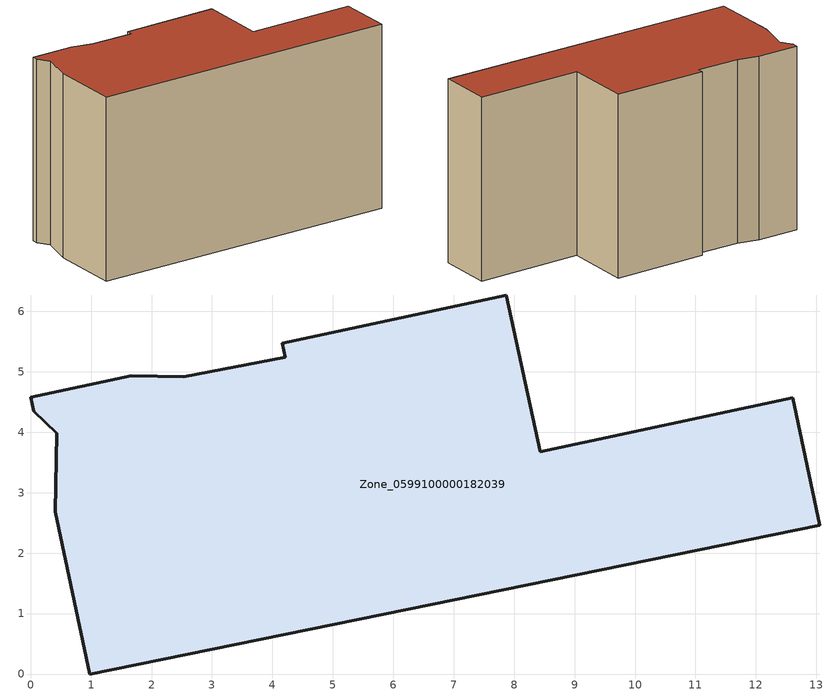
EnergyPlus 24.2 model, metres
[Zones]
Zone_0599100000182039
 floor ground (C_G): 0.43,3.99 0.05,4.34 0,4.58 1.67,4.94 2.53,4.92 4.21,5.24 4.16,5.47 7.87,6.27 8.43,3.68 12.61,4.57 13.06,2.46 0.98,0 0.41,2.69 z0
 wall outside (C_F): 0.98,0 13.06,2.46 12.61,4.57 8.43,3.68 7.87,6.27 4.16,5.47 4.21,5.24 2.53,4.92 1.67,4.94 0,4.58 0.05,4.34 0.43,3.99 0.41,2.69 0.98,0 z0:7.33
 roof outside (C_R): 0.05,4.34 0.43,3.99 0.41,2.69 0.98,0 13.06,2.46 12.61,4.57 8.43,3.68 7.87,6.27 4.16,5.47 4.21,5.24 2.53,4.92 1.67,4.94 0,4.58 z7.33
[BUILDING]
Pand.0599100000182039: North Axis=0; Terrain=City; Loads Convergence Tolerance Value=0.04; Temperature Convergence Tolerance Value=0.4; Solar Distribution=FullExterior; Maximum Number of Warmup Days=25; Minimum Number of Warmup Days=1
[Site:Location]
Rotterdam.The.Hague.AP_ZH_NLD Design_Conditions: Latitude=51.96; Longitude=4.45; Time Zone=1; Elevation=-4.5
[SITE:GROUNDTEMPERATURE:BUILDINGSURFACE]
18, 18, 18, 18, 18, 18, 18, 18, 18, 18, 18, 18
[MATERIAL] Thermal Absorptance=0.9; Solar Absorptance=0.7; Visible Absorptance=0.7
Name | Roughness | Thickness | Conductivity | Density | Specific Heat
G.TI.1946 | MediumSmooth | 0.15 | 1 | 540 | 1210
F.TI.1946 | Rough | 0.3 | 0.857143 | 1920 | 840
R.TI.1946 | MediumRough | 0.2 | 0.1 | 1500 | 1000
[CONSTRUCTION]
C_G: G.TI.1946
C_F: F.TI.1946
C_R: R.TI.1946
[ZONE]
Zone_0599100000182039: Type=1; Multiplier=1; Ceiling Height=Autocalculate; Volume=Autocalculate; Floor Area=autocalculate; Part of Total Floor Area=Yes
[ZONEINFILTRATION:DESIGNFLOWRATE]
Infil_Zone_0599100000182039: Zone or ZoneList or Space or SpaceList=Zone_0599100000182039; Schedule=AlwaysOn; Design Flow Rate Calculation Method=Flow/Area; Flow Rate per Floor Area=0.003; Constant Term Coefficient=1; Temperature Term Coefficient=0; Velocity Term Coefficient=0; Velocity Squared Term Coefficient=0
[HVACTEMPLATE:ZONE:IDEALLOADSAIRSYSTEM]
Zone_0599100000182039: Maximum Heating Supply Air Temperature=50; Minimum Cooling Supply Air Temperature=13; Maximum Heating Supply Air Humidity Ratio=0.0156; Minimum Cooling Supply Air Humidity Ratio=0.0077; Heating Limit=NoLimit; Cooling Limit=NoLimit; Dehumidification Control Type=ConstantSensibleHeatRatio; Cooling Sensible Heat Ratio=0.7; Dehumidification Setpoint=60; Humidification Control Type=None; Humidification Setpoint=30; Outdoor Air Method=None; Outdoor Air Flow Rate per Person=0.00944; Outdoor Air Flow Rate per Zone Floor Area=0; Outdoor Air Flow Rate per Zone=0; Demand Controlled Ventilation Type=None; Outdoor Air Economizer Type=NoEconomizer; Heat Recovery Type=None; Sensible Heat Recovery Effectiveness=0.7; Latent Heat Recovery Effectiveness=0.65
[ZONECONTROL:THERMOSTAT]
ThermostatControl_Zone_0599100000182039: Zone or ZoneList=Zone_0599100000182039; Control Type Schedule=DualSetpointControlType; Control 1=Thermostat_Zone_0599100000182039; Temperature Difference Between Cutout And Setpoint=0
[THERMOSTATSETPOINT:DUALSETPOINT]
Thermostat_Zone_0599100000182039: Heating Setpoint Temperature Schedule=HeatingSetpoint_Zone_0599100000182039; Cooling Setpoint Temperature Schedule=CoolingSetpoint_Zone_0599100000182039
[SCHEDULE:COMPACT]
HeatingSetpoint_Zone_0599100000182039: Through: 12/31, For: AllDays, Until: 24:00, 21
CoolingSetpoint_Zone_0599100000182039: Through: 12/31, For: AllDays, Until: 24:00, 24
DualSetpointControlType: Through: 12/31, For: AllDays, Until: 24:00, 4
AlwaysOn: Through: 12/31, For: AllDays, Until: 24:00, 1
